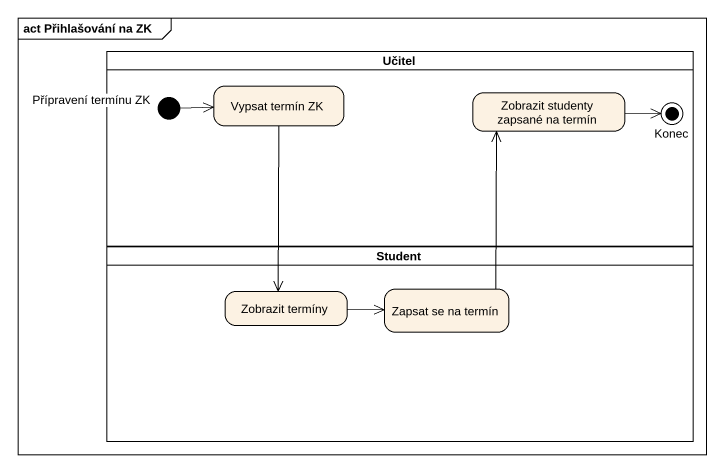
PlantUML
@startuml
mainframe act Přihlašování na ZK
hide empty description
state Učitel <<partition>> {
  state "Přípravení termínu ZK" as Přípravení_termínu_ZK <<start>>
  state "Vypsat termín ZK" as Vypsat_termín_ZK
  state "Zobrazit studenty zapsané na termín" as Zobrazit_studenty_zapsané
  state Konec <<end>>
}
state Student <<partition>> {
  state "Zobrazit termíny" as Zobrazit_termíny
  state "Zapsat se na termín" as Zapsat_se_na_termín
}
Přípravení_termínu_ZK -right-> Vypsat_termín_ZK
Vypsat_termín_ZK --> Zobrazit_termíny
Zobrazit_studenty_zapsané -right-> Konec
Zobrazit_termíny -right-> Zapsat_se_na_termín
Zapsat_se_na_termín -up-> Zobrazit_studenty_zapsané
@enduml
